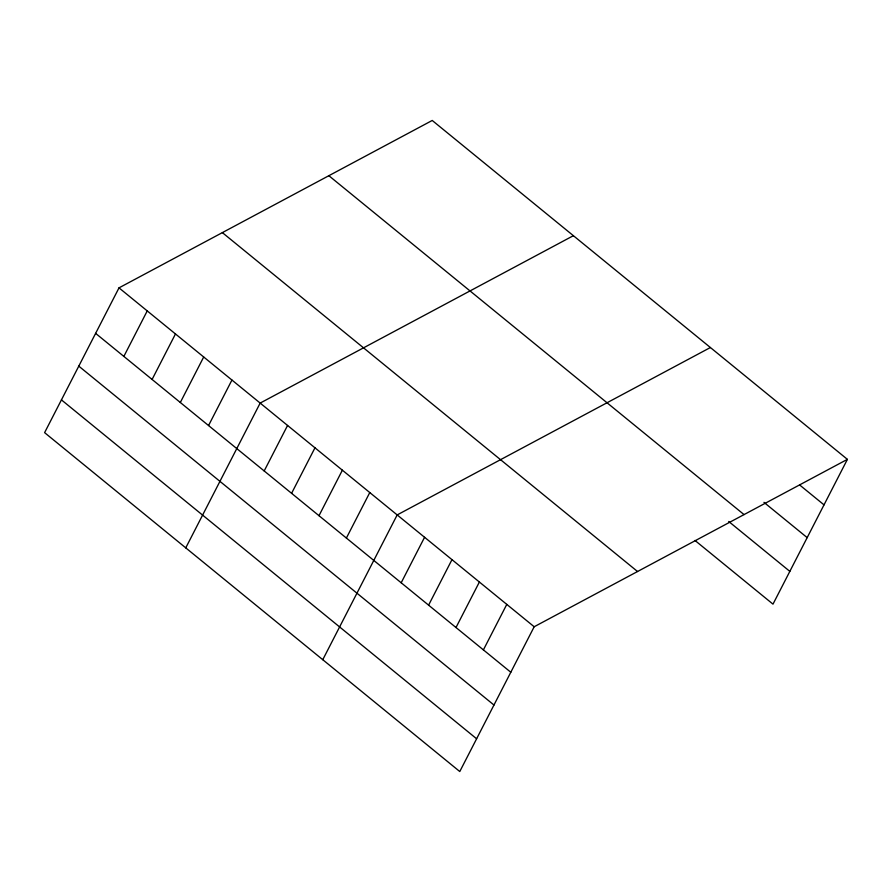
<?xml version="1.0" encoding="UTF-8"?>
<svg xmlns="http://www.w3.org/2000/svg" width="892" height="892" viewBox="0 0 892 892"><rect width="100%" height="100%" fill="white"/><g stroke="black" fill="none" stroke-linecap="round" stroke-linejoin="round"><path stroke-width="1.34" d="M119.004 287.86L44.6 432.642L459.781 771.535L534.185 626.753L847.4 459.358L432.219 120.465L119.004 287.86L534.185 626.753M123.854 356.41L147.236 310.907M152.086 379.457L175.468 333.954M180.318 402.504L203.699 357.001M208.55 425.54L231.931 380.048M185.759 547.866L260.163 403.084L573.389 235.689M264.188 470.954L287.57 425.451M291.584 493.321L314.965 447.817M318.99 515.688L342.372 470.184M346.386 538.054L369.779 492.551M322.77 659.701L397.174 514.918L710.389 347.523M401.188 582.788L424.581 537.285M428.595 605.155L451.976 559.652M456.002 627.522L479.383 582.019M483.397 649.889L506.779 604.386M847.4 459.358L772.996 604.14L695.002 540.474M799.778 485.07L824.018 504.861M763.965 502.352L807.182 537.62M328.858 175.702L744.039 514.595M728.708 521.474L789.833 571.371M222.364 232.622L637.546 571.516M95.622 333.363L510.804 672.256M78.786 366.133L493.967 705.026M61.437 399.884L476.618 738.777"/></g></svg>
